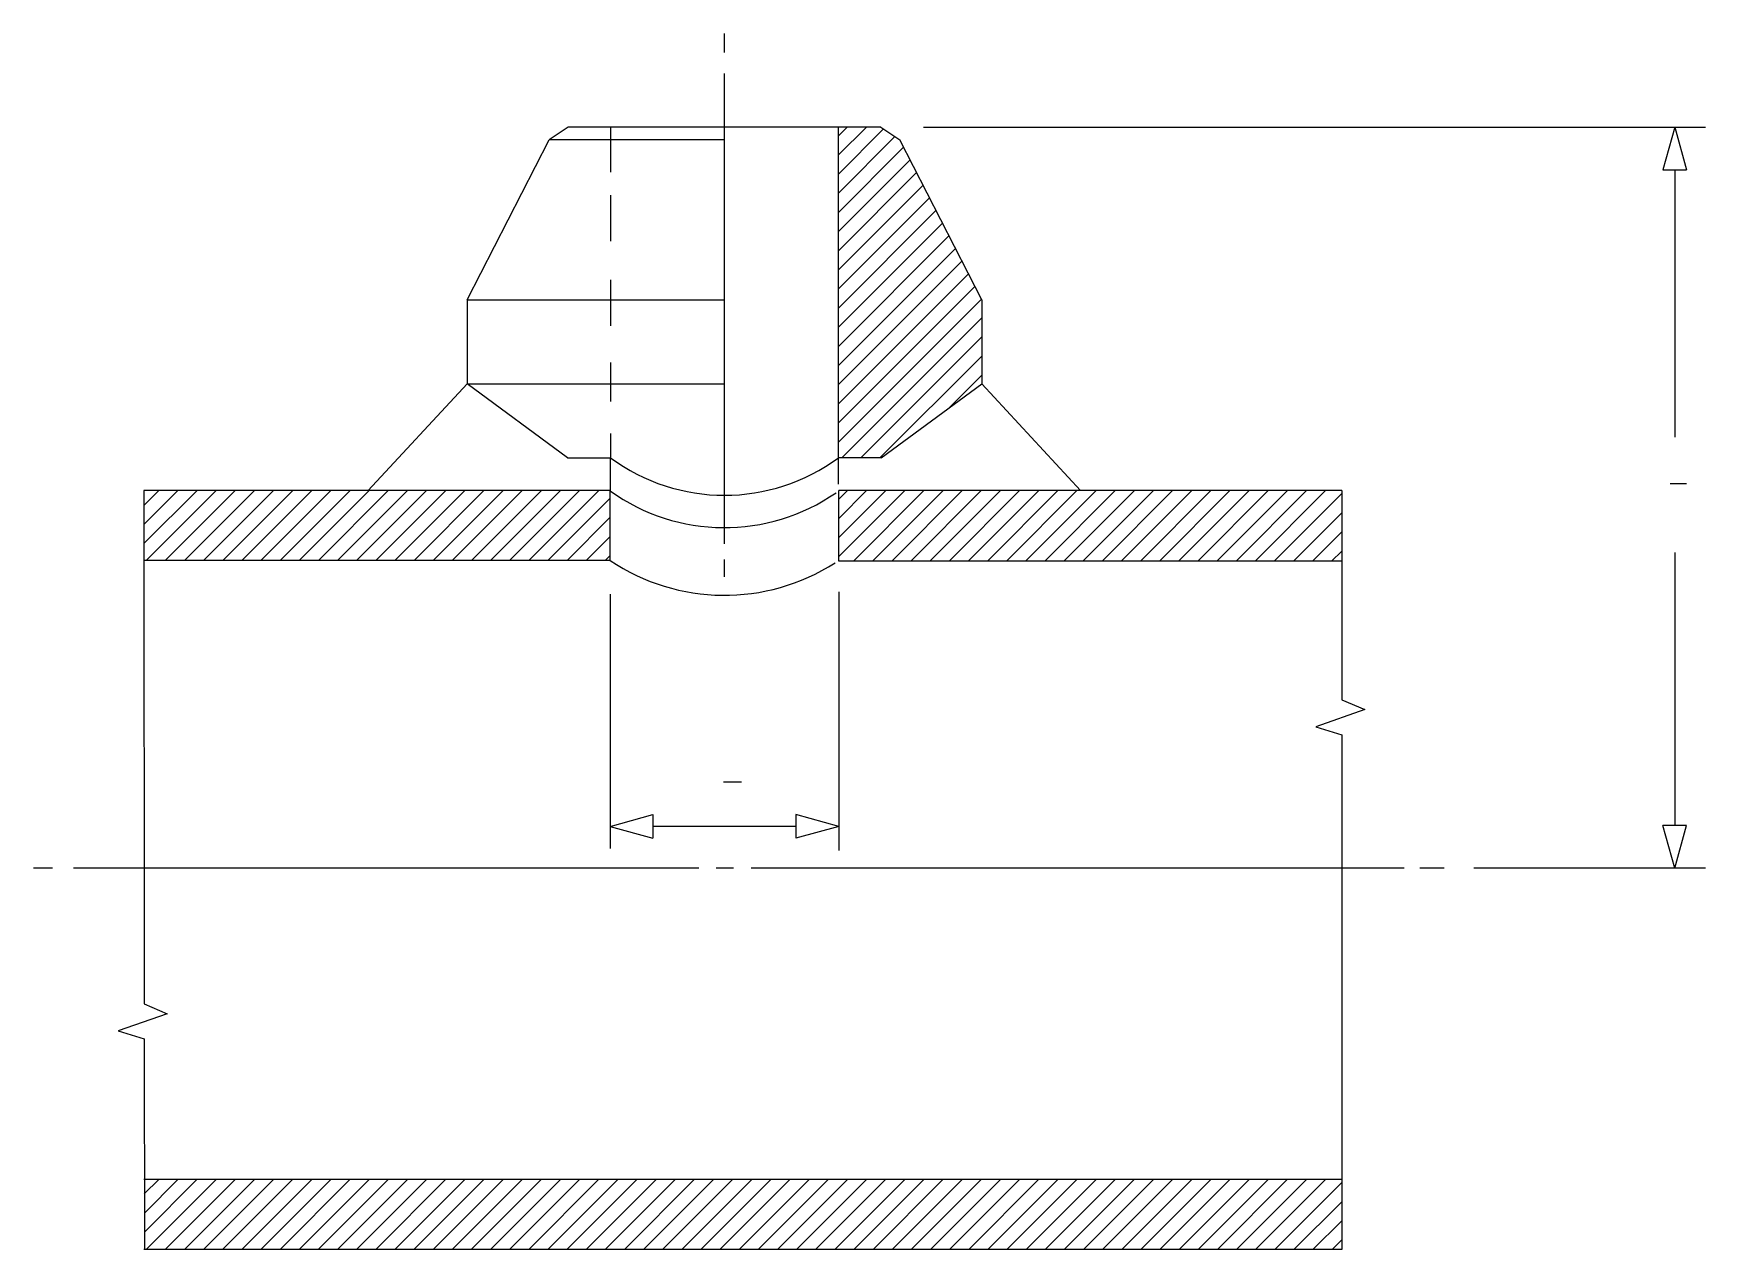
# Model space of a CAD drawing. Extents: x 474 to 1401, y 314 to 988.
import ezdxf

# ---------------------------------------------------------------- set-up
doc = ezdxf.new("R2010")
doc.units = 0
doc.header["$MEASUREMENT"] = 0
doc.layers.add('-1', color=7, linetype='CONTINUOUS')
doc.layers.add('1', color=7, linetype='CONTINUOUS')

msp = doc.modelspace()

# ---------------------------------------------------------------- linework, layer by layer
at = {"layer": '-1', "color": 3, "linetype": 'Continuous'}
for p, q in [((1383.87, 935.65), (1377.31, 911.93)), ((1383.87, 935.65), (1390.43, 911.93)), ((1377.31, 911.93), (1390.43, 911.93)), ((793.6, 548.06), (817.31, 554.62)), ((793.6, 548.06), (817.31, 541.5)), ((817.31, 554.62), (817.31, 541.5)), ((920.3, 548.06), (896.59, 554.62)), ((896.59, 554.62), (896.59, 541.5)), ((920.3, 548.06), (896.59, 541.5)), ((1383.87, 524.84), (1377.31, 548.55)), ((1390.43, 548.55), (1377.31, 548.55)), ((1383.87, 524.84), (1390.43, 548.55))]:
    msp.add_line(p, q, dxfattribs=at)
at = {"layer": '1', "color": 4, "linetype": 'Continuous'}
for p, q in [((856.94, 976.89), (856.94, 987.51)), ((856.94, 704.68), (856.94, 965.3)), ((920.15, 930.75), (925.04, 935.65)), ((920.15, 920.15), (935.65, 935.65)), ((920.15, 909.54), (945.2, 934.6)), ((920.15, 898.93), (951.52, 930.31)), ((920.15, 888.33), (956.25, 924.43)), ((920.15, 877.72), (959.85, 917.42)), ((920.15, 867.11), (963.45, 910.42)), ((920.15, 856.51), (967.05, 903.41)), ((920.15, 845.9), (970.64, 896.4)), ((920.15, 835.29), (974.24, 889.39)), ((920.15, 824.69), (977.84, 882.38)), ((920.15, 814.08), (981.44, 875.37)), ((920.15, 803.47), (985.04, 868.36)), ((920.15, 792.87), (988.63, 861.35)), ((920.15, 782.26), (992.23, 854.35)), ((920.15, 771.65), (995.83, 847.34)), ((920.15, 761.05), (999.43, 840.33)), ((922.1, 752.39), (999.63, 829.92)), ((932.63, 752.32), (999.63, 819.32)), ((943.17, 752.25), (999.63, 808.71)), ((981.33, 779.81), (999.63, 798.1)), ((714.25, 793.27), (659.49, 734.22)), ((999.63, 793.27), (1054.4, 734.22)), ((793.74, 733.93), (793.74, 752.4)), ((920.15, 737.67), (920.15, 752.4)), ((535.06, 725.98), (543.3, 734.22)), ((535.06, 715.37), (553.91, 734.22)), ((535.07, 704.77), (564.51, 734.22)), ((536.33, 695.43), (575.12, 734.22)), ((546.93, 695.43), (585.73, 734.22)), ((557.54, 695.43), (596.33, 734.22)), ((568.15, 695.43), (606.94, 734.22)), ((578.75, 695.43), (617.55, 734.22)), ((589.36, 695.43), (628.15, 734.22)), ((599.97, 695.43), (638.76, 734.22)), ((610.57, 695.43), (649.37, 734.22)), ((621.18, 695.43), (659.97, 734.22)), ((631.79, 695.43), (670.58, 734.22)), ((642.39, 695.43), (681.19, 734.22)), ((653, 695.43), (691.79, 734.22)), ((663.61, 695.43), (702.4, 734.22)), ((674.21, 695.43), (713.01, 734.22)), ((684.82, 695.43), (723.61, 734.22)), ((695.43, 695.43), (734.22, 734.22)), ((706.03, 695.43), (744.83, 734.22)), ((716.64, 695.43), (755.43, 734.22)), ((727.25, 695.43), (766.04, 734.22)), ((737.85, 695.43), (776.65, 734.22)), ((748.46, 695.43), (787.25, 734.22)), ((920.3, 729.38), (925.14, 734.22)), ((920.3, 718.78), (935.75, 734.22)), ((920.3, 708.17), (946.35, 734.22)), ((920.3, 697.56), (956.96, 734.22)), ((928.48, 695.13), (967.57, 734.22)), ((939.08, 695.13), (978.17, 734.22)), ((949.69, 695.13), (988.78, 734.22)), ((960.3, 695.13), (999.39, 734.22)), ((970.9, 695.13), (1009.99, 734.22)), ((981.51, 695.13), (1020.6, 734.22)), ((992.12, 695.13), (1031.21, 734.22)), ((1002.72, 695.13), (1041.81, 734.22)), ((1013.33, 695.13), (1052.42, 734.22)), ((1023.94, 695.13), (1063.03, 734.22)), ((1034.54, 695.13), (1073.63, 734.22)), ((1045.15, 695.13), (1084.24, 734.22)), ((1055.75, 695.13), (1094.84, 734.22)), ((1066.36, 695.13), (1105.45, 734.22)), ((1076.97, 695.13), (1116.06, 734.22)), ((1087.57, 695.13), (1126.66, 734.22)), ((1098.18, 695.13), (1137.27, 734.22)), ((1108.79, 695.13), (1147.88, 734.22)), ((1119.39, 695.13), (1158.48, 734.22)), ((1130, 695.13), (1169.09, 734.22)), ((1140.61, 695.13), (1179.7, 734.22)), ((1151.21, 695.13), (1190.3, 734.22)), ((1161.82, 695.13), (1199.19, 732.49)), ((759.07, 695.43), (793.6, 729.96)), ((769.67, 695.43), (793.6, 719.35)), ((1172.43, 695.13), (1199.19, 721.89)), ((780.28, 695.43), (793.6, 708.75)), ((1183.03, 695.13), (1199.19, 711.28)), ((790.89, 695.43), (793.6, 698.14)), ((856.94, 686.34), (856.94, 695.99)), ((1193.64, 695.13), (1199.19, 700.67)), ((484.43, 524.84), (473.81, 524.84)), ((842.74, 524.84), (496.02, 524.84)), ((862.05, 524.84), (852.39, 524.84)), ((1233.88, 524.84), (871.71, 524.84)), ((1256.09, 524.84), (1242.57, 524.84)), ((535.29, 344.37), (543.26, 352.34)), ((535.3, 333.77), (553.87, 352.34)), ((535.31, 323.17), (564.47, 352.34)), ((536.29, 313.55), (575.08, 352.34)), ((546.89, 313.55), (585.69, 352.34)), ((557.5, 313.55), (596.29, 352.34)), ((568.11, 313.55), (606.9, 352.34)), ((578.71, 313.55), (617.51, 352.34)), ((589.32, 313.55), (628.11, 352.34)), ((599.93, 313.55), (638.72, 352.34)), ((610.53, 313.55), (649.33, 352.34)), ((621.14, 313.55), (659.93, 352.34)), ((631.75, 313.55), (670.54, 352.34)), ((642.35, 313.55), (681.15, 352.34)), ((652.96, 313.55), (691.75, 352.34)), ((663.57, 313.55), (702.36, 352.34)), ((674.17, 313.55), (712.97, 352.34)), ((684.78, 313.55), (723.57, 352.34)), ((695.39, 313.55), (734.18, 352.34)), ((705.99, 313.55), (744.79, 352.34)), ((716.6, 313.55), (755.39, 352.34)), ((727.21, 313.55), (766, 352.34)), ((737.81, 313.55), (776.61, 352.34)), ((748.42, 313.55), (787.21, 352.34)), ((759.03, 313.55), (797.82, 352.34)), ((769.63, 313.55), (808.42, 352.34)), ((780.24, 313.55), (819.03, 352.34)), ((790.84, 313.55), (829.64, 352.34)), ((801.45, 313.55), (840.24, 352.34)), ((812.06, 313.55), (850.85, 352.34)), ((822.66, 313.55), (861.46, 352.34)), ((833.27, 313.55), (872.06, 352.34)), ((843.88, 313.55), (882.67, 352.34)), ((854.48, 313.55), (893.28, 352.34)), ((865.09, 313.55), (903.88, 352.34)), ((875.7, 313.55), (914.49, 352.34)), ((886.3, 313.55), (925.1, 352.34)), ((896.91, 313.55), (935.7, 352.34)), ((907.52, 313.55), (946.31, 352.34)), ((918.12, 313.55), (956.92, 352.34)), ((928.73, 313.55), (967.52, 352.34)), ((939.34, 313.55), (978.13, 352.34)), ((949.94, 313.55), (988.74, 352.34)), ((960.55, 313.55), (999.34, 352.34)), ((971.16, 313.55), (1009.95, 352.34)), ((981.76, 313.55), (1020.56, 352.34)), ((992.37, 313.55), (1031.16, 352.34)), ((1002.98, 313.55), (1041.77, 352.34)), ((1013.58, 313.55), (1052.38, 352.34)), ((1024.19, 313.55), (1062.98, 352.34)), ((1034.8, 313.55), (1073.59, 352.34)), ((1045.4, 313.55), (1084.2, 352.34)), ((1056.01, 313.55), (1094.8, 352.34)), ((1066.62, 313.55), (1105.41, 352.34)), ((1077.22, 313.55), (1116.02, 352.34)), ((1087.83, 313.55), (1126.62, 352.34)), ((1098.44, 313.55), (1137.23, 352.34)), ((1109.04, 313.55), (1147.84, 352.34)), ((1119.65, 313.55), (1158.44, 352.34)), ((1130.26, 313.55), (1169.05, 352.34)), ((1140.86, 313.55), (1179.66, 352.34)), ((1151.47, 313.55), (1190.26, 352.34)), ((1162.08, 313.55), (1199.19, 350.66)), ((1172.68, 313.55), (1199.19, 340.05)), ((1183.29, 313.55), (1199.19, 329.44)), ((1193.9, 313.55), (1199.19, 318.84))]:
    msp.add_line(p, q, dxfattribs=at)
at = {"layer": '1', "color": 7, "linetype": 'Continuous'}
for p, q in [((714.25, 839.94), (759.73, 928.52)), ((770.22, 935.65), (759.73, 928.52)), ((856.94, 928.52), (759.73, 928.52)), ((943.66, 935.65), (770.22, 935.65)), ((793.74, 935.65), (793.74, 910.55)), ((920.15, 752.4), (920.15, 935.65)), ((943.66, 935.65), (954.16, 928.52)), ((999.63, 839.94), (954.16, 928.52)), ((793.74, 897.85), (793.74, 872.46)), ((793.74, 850.88), (793.74, 825.49)), ((714.25, 839.94), (714.25, 793.27)), ((714.25, 839.94), (856.94, 839.94)), ((999.63, 839.94), (999.63, 793.27)), ((793.74, 805.18), (793.74, 783.6)), ((770.02, 752.25), (714.25, 793.27)), ((714.25, 793.27), (856.94, 793.27)), ((943.86, 752.25), (999.63, 793.27)), ((793.74, 765.82), (793.74, 752.4)), ((770.02, 752.25), (793.74, 752.4)), ((943.86, 752.25), (920.15, 752.4)), ((793.6, 734.22), (535.05, 734.22)), ((535.05, 734.22), (535.18, 449.78)), ((793.6, 695.43), (793.6, 734.22)), ((920.3, 695.13), (920.3, 734.22)), ((1199.19, 734.22), (920.3, 734.22)), ((1199.19, 734.22), (1199.19, 695.13)), ((793.6, 695.43), (535.08, 695.43)), ((1199.19, 695.13), (920.3, 695.13)), ((1199.19, 695.13), (1199.19, 618.29)), ((1212.05, 612.78), (1184.85, 603.18)), ((1199.19, 618.29), (1212.05, 612.78)), ((1184.85, 603.18), (1199.19, 598.88)), ((1199.19, 598.88), (1199.19, 313.55)), ((535.18, 449.78), (548.04, 444.27)), ((548.04, 444.27), (520.84, 434.67)), ((520.84, 434.67), (535.2, 430.36)), ((535.2, 430.36), (535.32, 313.55)), ((1199.19, 352.34), (535.05, 352.34)), ((1199.2, 313.55), (535.07, 313.55))]:
    msp.add_line(p, q, dxfattribs=at)
at = {"layer": '1', "color": 3, "linetype": 'Continuous'}
for p, q in [((967.32, 935.65), (1400.95, 935.65)), ((1383.87, 911.93), (1383.87, 763.78)), ((1383.87, 699.78), (1383.87, 548.55)), ((920.3, 678.14), (920.3, 534.79)), ((793.6, 676.68), (793.6, 535.75)), ((817.31, 554.62), (817.31, 541.5)), ((896.59, 548.06), (817.31, 548.06)), ((1400.95, 524.84), (1272.51, 524.84))]:
    msp.add_line(p, q, dxfattribs=at)
at = {"layer": '1', "color": 5, "linetype": 'Continuous'}
for p, q in [((1381.41, 738.11), (1390.41, 738.11)), ((856.44, 572.81), (866.44, 572.81))]:
    msp.add_line(p, q, dxfattribs=at)
at = {"layer": '1', "color": 7, "linetype": 'Continuous'}
for centre, radius, start, end in [((856.95, 837.91), 106.34, 233.52741, 306.46745), ((856.95, 822.2), 108.57, 234.30189, 304.76291), ((856.95, 790.03), 113.86, 236.19315, 302.57575)]:
    msp.add_arc(centre, radius, start, end, dxfattribs=at)

doc.saveas('drawing.dxf')
